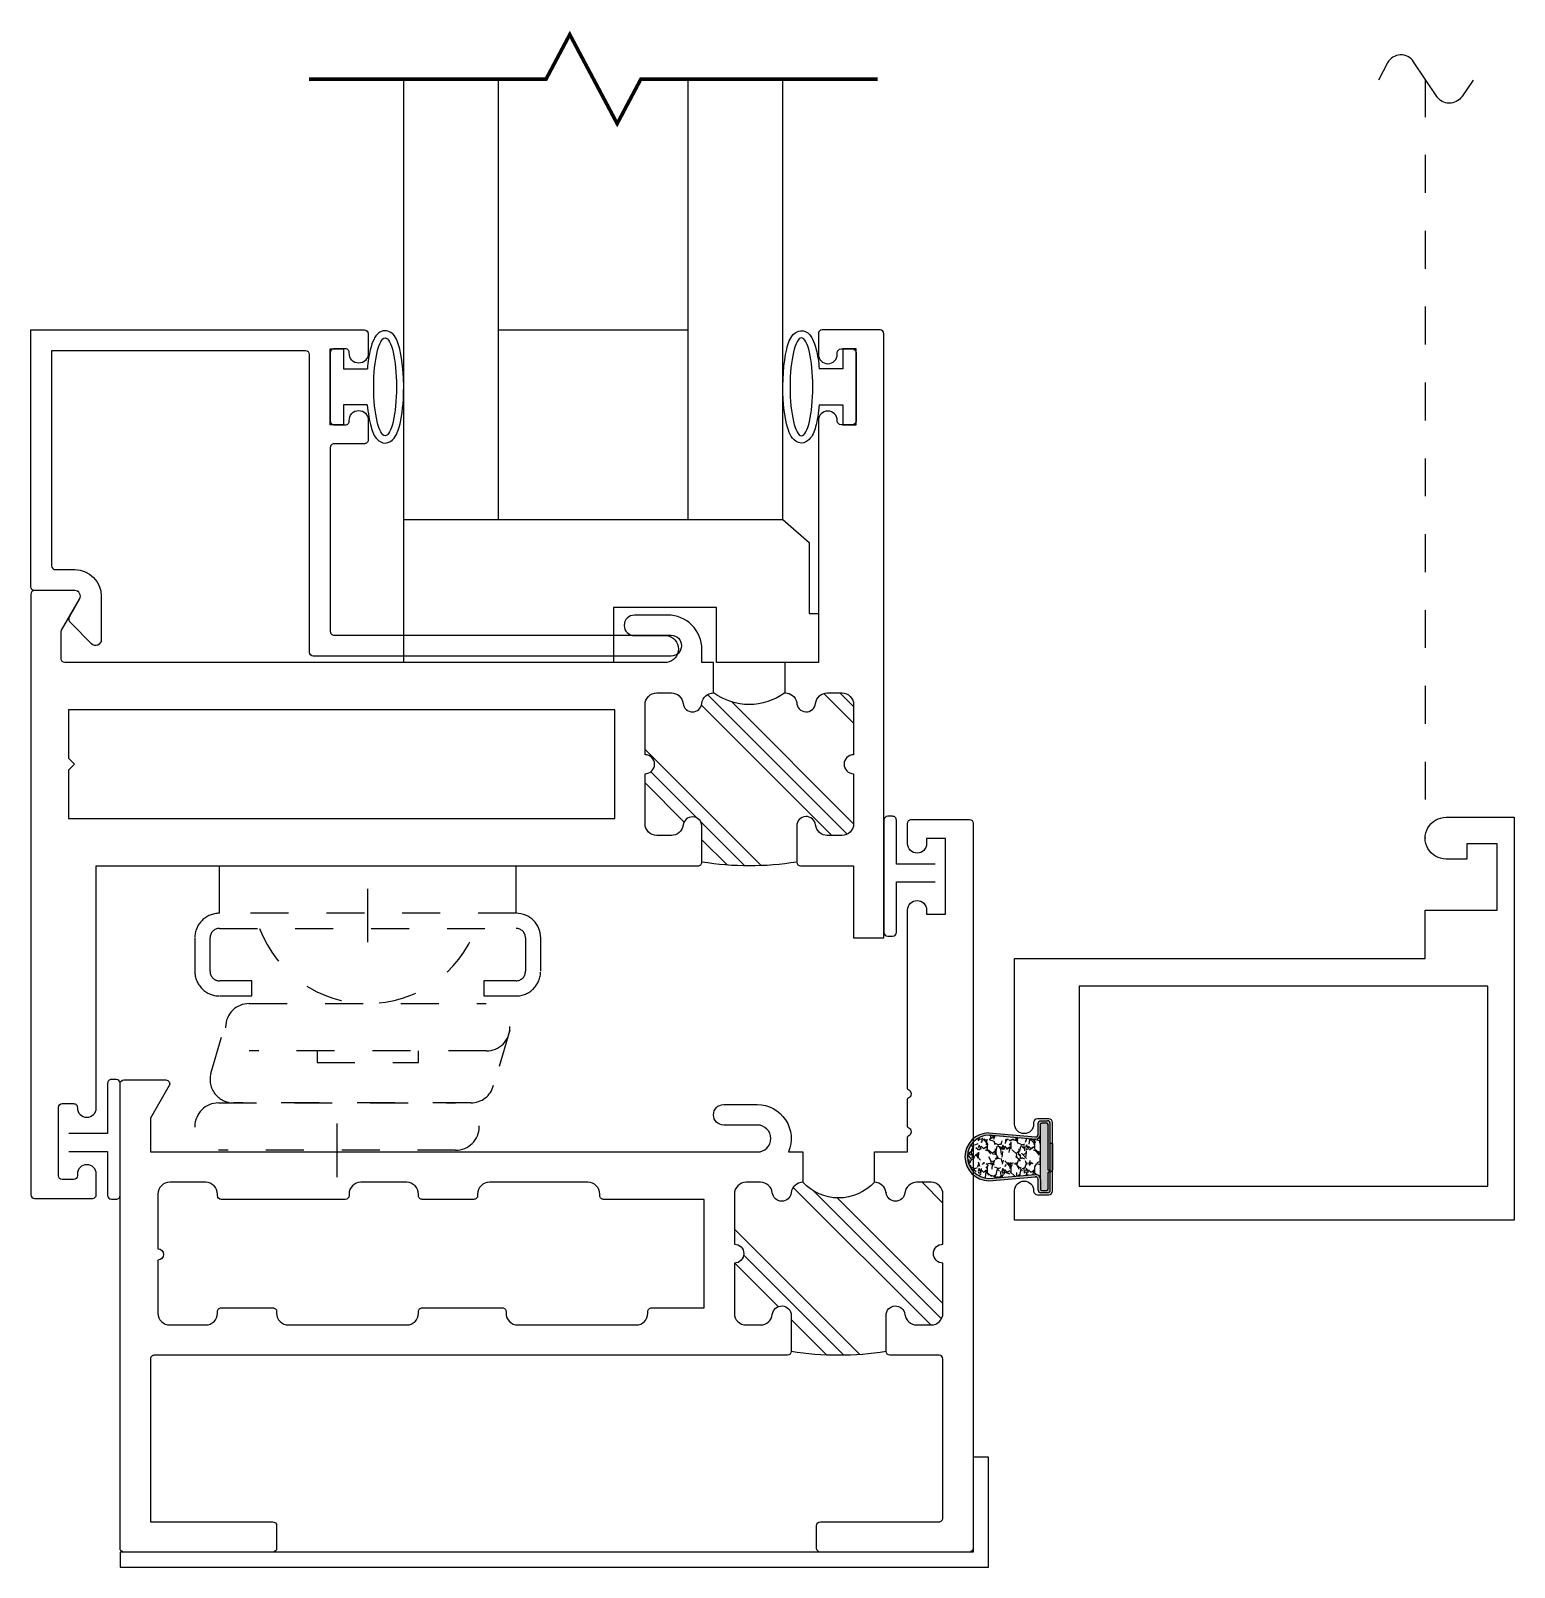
# Model space of a CAD drawing. Extents: x -7.4 to 79.9, y -10.6 to 40.1.
# Drawn here: x 5.923 to 9.836, y 24.564 to 28.615 of the extents above; entities that cross this region are included whole.
import ezdxf

# ---------------------------------------------------------------- set-up
doc = ezdxf.new("R2010")
doc.units = 0
doc.header["$LTSCALE"] = 0.25
doc.header["$MEASUREMENT"] = 0
doc.linetypes.add('HIDDEN', pattern=[0.375, 0.25, -0.125])
doc.layers.get('0').update_dxf_attribs({"linetype": 'CONTINUOUS'})
for name, color, linetype in [('FRAME', 1, 'CONTINUOUS'), ('GLASS', 7, 'CONTINUOUS'), ('HARDWARE', 7, 'CONTINUOUS'), ('MISC', 7, 'CONTINUOUS'), ('SCREEN', 92, 'CONTINUOUS'), ('VENT', 5, 'CONTINUOUS'), ('YK_GLASS_STOP', 5, 'CONTINUOUS')]:
    doc.layers.add(name, color=color, linetype=linetype)

# ---------------------------------------------------------------- blocks, each defined once
blk = doc.blocks.new('05P19-BLOCK-OG')
h = blk.add_hatch()
h.set_pattern_fill('PLAST', angle=45, style=0)
h.set_pattern_definition([(45, (0, 0), (-0.1767766952966369, 0.1767766952966369), []), (45, (-0.02209708691207961, 0.02209708691207961), (-0.1767766952966369, 0.1767766952966369), []), (45, (-0.04419417382415922, 0.04419417382415922), (-0.1767766952966369, 0.1767766952966369), [])])
h.paths.add_polyline_path([(0.006500000000002615, 1.119999999999997, -1), (0.006500000000002615, 1.169999999999998), (0.006499999999999062, 1.301999999999996, 0.4142135623730951), (-0.02449999999999974, 1.333000000000002), (-0.06282235637171851, 1.333000000000002, 0.3831100821435137), (-0.09364390909450426, 1.305321428571432, -0.9477161429389733), (-0.1434999999999995, 1.307999999999996), (-0.1434999999999995, 1.402999999999995, 0.08116490880306991), (-0.3934999999999995, 1.402999999999995), (-0.3935000000000031, 1.307999999999996, -0.9477161429388881), (-0.4433560909054926, 1.305321428571428, 0.383110082143552), (-0.4741776436282805, 1.333000000000002), (-0.5124999999999993, 1.333000000000002, 0.414213562373112), (-0.5435000000000016, 1.301999999999996), (-0.5435000000000016, 1.169999999999998, -1), (-0.5435000000000016, 1.119999999999997), (-0.5435000000000052, 0.9879999999999995, 0.4142135623730697), (-0.5124999999999993, 0.9570000000000007), (-0.4741776436282805, 0.9569999999999972, 0.3831100821435728), (-0.4433560909054714, 0.9846785714285693, -0.898026510133856), (-0.3936439090945107, 0.9846785714285708, 0.009247422742496176), (-0.3934999999999995, 0.9835410560201723, 0.3725428218125842), (-0.3628223563717016, 0.9569999999999972, -0.4362749181193996), (-0.1741776436283076, 0.9569999999999972, 0.3831100821436014), (-0.1433560909054956, 0.9846785714285695, -0.8980265101344621), (-0.0936439090945278, 0.9846785714285708, 0.3831100821435797), (-0.06282235637171851, 0.9570000000000007), (-0.0245000000000033, 0.9570000000000007, 0.414213562373095), (0.006499999999995509, 0.9879999999999995)])
for points in [[(-0.3934999999999995, 0.9835410560201723, -0.009247422742496176), (-0.3936439090945107, 0.9846785714285708, 0.8980265101338284), (-0.4433560909054712, 0.9846785714285708, -0.3831100821435873), (-0.4741776436282805, 0.9569999999999972), (-0.5124999999999993, 0.9570000000000007, -0.4142135623730697), (-0.5435000000000052, 0.9879999999999995), (-0.5435000000000016, 1.119999999999997, 0.9999999999999999), (-0.5435000000000016, 1.169999999999998), (-0.5435000000000016, 1.301999999999996, -0.414213562373112), (-0.5124999999999993, 1.333000000000002), (-0.4741776436282805, 1.333000000000002, -0.383110082143552), (-0.4433560909054926, 1.305321428571428, 0.9477161429388876), (-0.3935000000000031, 1.307999999999996), (-0.3934999999999995, 1.402999999999995, 0.414213562373095), (-0.4035000000000011, 1.413), (-2.073499999999999, 1.413, -0.414213562373147), (-2.083500000000004, 1.423000000000005), (-2.0835, 1.851999999999993), (-1.760500000000017, 1.851999999999993, 0.414213562373095), (-1.750500000000019, 1.861999999999991), (-1.750500000000019, 1.921999999999993, 0.414213562373095), (-1.760500000000017, 1.931999999999992), (-2.1535, 1.931999999999992, 0.414213562373095), (-2.163499999999998, 1.922000000000001), (-2.163499999999999, 0.6969999999999992, 0.414213562373095), (-2.153500000000001, 0.6870000000000012), (-2.042499999999997, 0.6869999999999976, 0.5773502691896818), (-2.033839745962155, 0.7019999999999982), (-2.083500000000001, 0.7880140831103262), (-2.083500000000001, 0.8769999999999989), (-0.4829229117880409, 0.8769999999999989, -0.9999999999999999), (-0.4829229117880409, 0.8060000000000009), (-0.5715738031341093, 0.8060000000000009, 0.9999999999999999), (-0.5715738031341093, 0.7520000000000024), (-0.4834999999999994, 0.7520000000000024, 0.5366750419289156), (-0.4005843802411153, 0.8769999999999953), (-0.3628223563717015, 0.8769999999999988), (-0.3628223563717015, 0.9569999999999972, -0.3831100821435872), (-0.3936439090945107, 0.9846785714285708)], [(-0.1434999999999995, 0.9835410560202007, 0.00924742274226656), (-0.1433560909054983, 0.9846785714285708, -0.383110082143587), (-0.1741776436283076, 0.9569999999999972), (-0.1741776436283076, 0.8769999999999988), (-0.08650000000001157, 0.8769999999999989), (-0.08650000000000446, 0.8378849659528314, 0.3178372451958593), (-0.08316666666667416, 0.8331709207449087, -0.7071067811862941), (-0.08316666666667061, 0.8143147399132538, 0.3178372451957417), (-0.08650000000000801, 0.8096006947053453), (-0.08650000000000801, 0.7378849659528299, 0.3178372451956331), (-0.08316666666667416, 0.7331709207449109, -0.7071067811862941), (-0.08316666666667061, 0.7143147399132559, 0.3178372451959373), (-0.08650000000000801, 0.7096006947053404), (-0.08649999999999736, 0.2389914200298442, 0.9999999999999999), (-0.0365000000000002, 0.2389914200298442), (-0.0365000000000002, 0.25), (0.01350000000000051, 0.25), (0.01350000000000051, 0.04999999999999716), (-0.0365000000000002, 0.05000000000000071), (-0.0365000000000002, 0.0640713322541302, 0.9999999999999999), (-0.08649999999999913, 0.0640713322541302), (-0.08650000000000091, 0.009999999999998016, 0.4142135623731472), (-0.07649999999999935, 0), (0.07649999999999935, 0, 0.414213562373069), (0.08650000000000269, 0.00999999999999801), (0.08650000000000091, 1.922000000000001, 0.414213562373095), (0.07649999999999935, 1.931999999999999), (-0.3164999999999942, 1.931999999999999, 0.414213562372965), (-0.3264999999999958, 1.922000000000001), (-0.3264999999999993, 1.861999999999998, 0.414213562373095), (-0.3164999999999942, 1.852), (-0.003499999999998948, 1.852, -0.414213562373199), (0.006500000000006166, 1.842000000000002), (0.006500000000002615, 1.422999999999998, -0.414213562373095), (-0.003499999999998951, 1.413), (-0.1335000000000015, 1.413, 0.414213562373095), (-0.1434999999999995, 1.402999999999995), (-0.1434999999999995, 1.307999999999996, 0.9477161429388934), (-0.0936439090945047, 1.305321428571428, -0.383110082143551), (-0.06282235637171851, 1.333000000000002), (-0.02449999999999974, 1.333000000000002, -0.414213562373095), (0.006499999999999062, 1.301999999999996), (0.006500000000002615, 1.169999999999998, 0.9999999999999997), (0.006500000000002615, 1.119999999999997), (0.006499999999995509, 0.9879999999999995, -0.414213562373095), (-0.0245000000000033, 0.9570000000000007), (-0.06282235637171851, 0.9570000000000007, -0.3831100821435794), (-0.0936439090945278, 0.9846785714285708, 0.8980265101338356), (-0.1433560909054918, 0.9846785714285708)]]:
    blk.add_lwpolyline(points, format="xyb")
blk.add_lwpolyline([(-1.3765, 0.9879999999999995, -0.414213562373095), (-1.407499999999999, 0.9570000000000007), (-1.528500000000001, 0.9570000000000007, -0.414213562373095), (-1.5595, 0.9879999999999995), (-1.5595, 0.9920000000000009, 0.4142135623730689), (-1.569499999999998, 1.001999999999999), (-1.8965, 1.001999999999999, 0.4142135623731211), (-1.906500000000001, 0.9919999999999973), (-1.906500000000001, 0.9879999999999995, -0.414213562373095), (-1.9375, 0.9570000000000007), (-2.032499999999999, 0.9569999999999972, -0.41421356237312), (-2.063500000000001, 0.9879999999999995), (-2.063500000000001, 1.131999999999998, 0.9999999999999999), (-2.063500000000001, 1.161999999999999), (-2.063499999999999, 1.301999999999996, -0.4142135623730923), (-2.032499999999999, 1.333000000000002), (-1.937500000000002, 1.333000000000002, -0.414213562373095), (-1.906500000000001, 1.301999999999996), (-1.906500000000001, 1.301999999999996), (-1.906500000000003, 1.298000000000005, 0.4142135623730945), (-1.896500000000003, 1.288), (-1.760499999999999, 1.288, 0.4142135623730955), (-1.750499999999999, 1.298000000000005), (-1.750500000000001, 1.301999999999996), (-1.750500000000001, 1.301999999999996, -0.4142135623730959), (-1.7195, 1.333000000000002), (-1.407500000000001, 1.333000000000002, -0.414213562373095), (-1.3765, 1.301999999999996), (-1.3765, 1.301999999999996), (-1.376500000000002, 1.297999999999998, 0.4142135623730976), (-1.366500000000002, 1.288), (-1.155499999999998, 1.288, 0.4142135623730924), (-1.145499999999998, 1.297999999999998), (-1.145499999999997, 1.301999999999996), (-1.145499999999997, 1.301999999999996, -0.414213562373095), (-1.114499999999998, 1.333000000000002), (-0.8024999999999967, 1.333000000000002, -0.4142135623730783), (-0.7714999999999961, 1.301999999999996), (-0.7714999999999979, 1.301999999999996), (-0.7714999999999961, 1.297999999999998, 0.4142135623730955), (-0.7614999999999963, 1.288), (-0.6234999999999999, 1.288), (-0.6234999999999999, 1.001999999999999), (-0.8885000000000005, 1.001999999999999, 0.414213562373069), (-0.8984999999999967, 0.9919999999999973), (-0.8984999999999985, 0.9879999999999995, -0.4142135623731034), (-0.9295000000000009, 0.9570000000000007), (-1.189500000000002, 0.9570000000000007, -0.414213562373095), (-1.220500000000003, 0.9879999999999995), (-1.220500000000001, 0.9919999999999973, 0.4142135623731472), (-1.230499999999999, 1.001999999999999), (-1.366500000000002, 1.001999999999999, 0.414213562373147), (-1.3765, 0.9919999999999973)], format="xyb", close=True)
at = {"color": 7}
for centre, radius, start, end in [((-0.2685000000000384, 0.6380355958714585), 0.7751100177289266, 80.71952999972237, 99.28047000027192), ((-0.2685000000000046, 0.869475561110952), 0.1286749171919361, 42.85912806963021, 137.1408719303697)]:
    blk.add_arc(centre, radius, start, end, dxfattribs=at)
blk = doc.blocks.new('05P11-Z-BAR')
h = blk.add_hatch()
h.set_pattern_fill('PLAST', angle=45, style=0)
h.set_pattern_definition([(45, (-0.3846097068984409, -1.398661897411557e-07), (-0.1767766952966369, 0.1767766952966369), []), (45, (-0.4067067938105207, 0.02209694704589005), (-0.1767766952966369, 0.1767766952966369), []), (45, (-0.4288038807226, 0.04419403395796961), (-0.1767766952966369, 0.1767766952966369), [])])
h.paths.add_polyline_path([(0.006500012155301604, 1.119999860133819, -0.4142135623730743), (-0.01849998784469875, 1.144999860133807, -0.4142135623730742), (0.006500012155301604, 1.169999860133802), (0.006500012155301604, 1.301999860133803, 0.4142135623730952), (-0.02449998784470075, 1.332999860133806), (-0.06282234421639288, 1.332999860133806, 0.3831100821436012), (-0.09364389693920794, 1.305321288705233, -0.9477161429388272), (-0.1434999878446988, 1.307999860133805), (-0.1434999878446988, 1.402999860133806, 0.08732874840429862), (-0.3934999878446988, 1.402999860133806), (-0.3934999878446988, 1.307999860133804, -1), (-0.4434999878446995, 1.307999860133808, 0.3529846201391642), (-0.4733297908957237, 1.332999860133806), (-0.5124999878446985, 1.332999860133806, 0.4142135623730613), (-0.5434999878446973, 1.301999860133804), (-0.5434999878446973, 1.169999860133792, -0.4142135623730532), (-0.5184999878446952, 1.144999860133804, -0.4142135623730535), (-0.5434999878446973, 1.119999860133805), (-0.5434999878446956, 0.9879998601338011, 0.4142135623730853), (-0.5124999878446954, 0.9569998601338012), (-0.4741776314730153, 0.9569998601338008, 0.3831100821436243), (-0.4433560787501896, 0.9846784315623762, -0.8980265101338073), (-0.3936438969391802, 0.9846784315623749, 0.3831100821435955), (-0.3628223442163705, 0.9569998601338012, -0.3255772967541123), (-0.174499987844698, 0.9569998601338008, 0.3636339569096083), (-0.1434999878446988, 0.9819998601337991, -0.9477161429388691), (-0.09364389693920705, 0.9846784315623749, 0.3831100821436257), (-0.06282234421640132, 0.9569998601338012), (-0.02449998784469898, 0.9569998601338012, 0.4142135623730952), (0.006500012155301604, 0.9879998601338018)])
blk.add_line((-0.08650000000003644, 0.8769999999999882), (-0.08650000000003644, 0.8769999999999882))
for points in [[(-2.163499999999992, 2.279999999999987, -0.4142135623730951), (-2.153500000000002, 2.289999999999992), (-2.00050000000001, 2.289999999999992, -0.414213562373095), (-1.990500000000005, 2.279999999999987), (-1.990500000000019, 2.225999999999985, -0.9999999999999999), (-2.040500000000002, 2.225999999999985), (-2.040500000000002, 2.22999999999999, 0.414213562373095), (-2.050500000000007, 2.239999999999995), (-2.080500000000008, 2.239999999999995, 0.414213562373095), (-2.090500000000013, 2.22999999999999), (-2.090500000000013, 2.049999999999983, 0.4142135623730949), (-2.080500000000008, 2.039999999999992), (-2.050500000000007, 2.039999999999992, 0.414213562373095), (-2.040500000000002, 2.049999999999983), (-2.040500000000002, 2.050999999999988, -0.9999999999999999), (-1.990500000000005, 2.050999999999988), (-1.990500000000019, 1.412999999999968), (-0.4034999999999953, 1.412999999999968, -0.414213562373095), (-0.393499999999996, 1.402999999999985), (-0.3935000000012612, 1.306458842872245, -0.8888336095938596), (-0.4431522135836654, 1.305951034930174, 0.3772582045381307), (-0.4738993975682249, 1.33299999999997), (-0.5124999999999962, 1.33299999999997, 0.414213562373095), (-0.5434999999999879, 1.301999999999978), (-0.5435000000000021, 1.169999999999973, -0.9999999999999999), (-0.5435000000000021, 1.119999999999549), (-0.5434999999999879, 0.9879999999999707, 0.414213562373095), (-0.5124999999999962, 0.9569999999999648), (-0.4741776164002478, 0.9569999999999648, 0.3831087811484064), (-0.4433560787501905, 0.9846784315623718, -0.8980265101338769), (-0.3936438969391807, 0.9846784315623744, 0.3831100821435925), (-0.3628223442163709, 0.9569998601338008), (-0.3628223442163634, 0.8769999999999745), (-0.3934999999998494, 0.8769999999999851), (-0.393499999999726, 0.8420000000002545, -0.414213562374017), (-0.4834999999997152, 0.7519999999999811), (-0.571499999999979, 0.7519999999999811, -0.9999999999999999), (-0.571499999999979, 0.8059999999999832), (-0.4859999999997129, 0.8059999999999832, 0.8591549295774696), (-0.4859999999996987, 0.8769999999999776), (-2.073500000000017, 0.8769999999999811, 0.4142135623730951), (-2.083500000000008, 0.866999999999976), (-2.083500000000008, 0.7970333209967748, 0.1316524975873933), (-2.082160254037852, 0.7920333209967794), (-2.03450961894324, 0.7094999999999914, -0.5773534625289464), (-2.047500143700653, 0.6870000000006797), (-2.153500000000002, 0.6869999999999834, -0.414213562373095), (-2.163500000000007, 0.6969999999999885), (-2.163500000000007, 2.280000021861284)], [(-0.02450000000001085, 0.956999999999979, 0.414213562373095), (0.006499999999995065, 0.9879999999999707), (0.006499999999995065, 1.12000000000151, -0.9999999999999997), (0.006499999999995065, 1.169999999999973), (0.006499999999995065, 1.301999999999978, 0.414213562373095), (-0.02450000000001085, 1.332999999999984), (-0.06282235637103684, 1.332999999999984, 0.38311008214375), (-0.09364390909385012, 1.305321428571403, -0.9477161429392208), (-0.1434999999999964, 1.307999999999992), (-0.143499999999996, 1.402999999999984, -0.414213562373095), (-0.1334999999999966, 1.412999999999983), (0.006499999999995509, 1.412999999999997), (0.006499999999995509, 1.602999999999994), (0.0864999999999938, 1.602999999999994), (0.08650000000000801, 0.01000000000000512, -0.414213562373095), (0.0765000000000029, 0), (-0.0765000000000029, 0, -0.414213562373095), (-0.0864999999999938, 0.01000000000000512), (-0.0864999999999938, 0.06399999999999295, -0.9999999999999999), (-0.03650000000001086, 0.06399999999999295), (-0.03650000000001086, 0.06000000000000227, 0.414213562373095), (-0.02650000000000574, 0.04999999999999716), (0.003499999999995396, 0.04999999999999716, 0.414213562373095), (0.01350000000000051, 0.06000000000000227), (0.01350000000000051, 0.2399999999999949, 0.414213562373095), (0.003499999999995396, 0.25), (-0.02650000000000574, 0.25, 0.414213562373095), (-0.03650000000001086, 0.2399999999999949), (-0.03650000000001086, 0.2390000000000043, -0.9999999999999999), (-0.0864999999999938, 0.2390000000000043), (-0.08650000000003644, 0.8769999999999882), (-0.1744999878447051, 0.8769999999999742), (-0.1744999878446976, 0.9569998601338012, 0.3636339569096084), (-0.1434999878446988, 0.9819998601338, -0.9477161429388556), (-0.09364389693920705, 0.9846784315623751, 0.3831100821435591), (-0.06282234421640887, 0.9569998601338017), (-0.02449998784469898, 0.9569998601338014)]]:
    blk.add_lwpolyline(points, format="xyb")
blk.add_lwpolyline([(-2.063499999999998, 1.160499999999971), (-2.063499999999998, 1.287999999999982), (-0.6234999999999999, 1.287999999999968), (-0.6234999999999999, 1.001999999999967), (-2.063499999999998, 1.001999999999981), (-2.063499999999998, 1.129499999999965), (-2.048499999999998, 1.144999999999968)], close=True)
at = {"color": 7}
for centre, radius, start, end in [((-0.2685000000000084, 0.6380355958717443), 0.7751100177289135, 80.71952999972298, 99.28047000039282), ((-0.2686611660305345, 0.8277217441759068), 0.1599348578108211, 53.93185351632605, 126.0681464836738)]:
    blk.add_arc(centre, radius, start, end, dxfattribs=at)
blk = doc.blocks.new('4-BAR_HINGE')
at = {"linetype": 'HIDDEN', "ltscale": 0.75}
for p, q in [((0.400599999999983, -1.054240267752014), (0.312599999999982, -1.054240267752011)), ((0.2475999999999843, -1.119240267752012), (0.2475999999999843, -1.901240267752012)), ((0.2875999999999834, -1.901240267752016), (0.2875999999999834, -1.119240267752019)), ((0.3125999999999856, -1.094240267752021), (0.4005999999999794, -1.094240267752021)), ((0.4255999999999815, -1.119240267752019), (0.4255999999999851, -1.204240267752017)), ((0.4655999999999878, -1.204240267752013), (0.4655999999999842, -1.119240267752016)), ((0.5561197281526482, -1.135744846481067), (0.700893794197583, -1.1784500173728)), ((0.4255999999999851, -1.204240267752017), (0.4655999999999878, -1.204240267752013)), ((0.4856939637455078, -1.822740267752017), (0.4856939637455078, -1.197740267752017)), ((0.6106939637455078, -1.197740267752017), (0.6106939637455078, -1.822740267752017)), ((0.7475999999999843, -1.23853412391556), (0.7475999999999843, -1.864192989564973)), ((0.7475999999999843, -1.903740267752013), (0.7475999999999843, -1.278740267752013)), ((0.8725999999999843, -1.278740267752013), (0.8725999999999843, -1.903740267752013)), ((0.640723439938153, -1.376546750686487), (0.6106939637455078, -1.376546750686487)), ((0.640723439938153, -1.643933784817548), (0.640723439938153, -1.376546750686487)), ((0.6106939637455078, -1.643933784817548), (0.640723439938153, -1.643933784817548)), ((0.4655999999999807, -1.816240267752011), (0.4255999999999851, -1.816240267752011)), ((0.4255999999999851, -1.816240267752011), (0.4255999999999851, -1.901240267752016)), ((0.4655999999999842, -1.901240267752012), (0.4655999999999807, -1.816240267752011)), ((0.6701371524157622, -1.924233811882683), (0.5261870349446731, -1.881237661580759)), ((0.4005999999999865, -1.926240267752018), (0.3125999999999856, -1.926240267752014)), ((0.3125999999999856, -1.966240267752013), (0.4005999999999865, -1.96624026775201))]:
    blk.add_line(p, q, dxfattribs=at)
for p, q in [((0.2475999999999843, -1.119240267752012), (0.1225000000000094, -1.119240267752012)), ((0.2475999999999843, -1.901240267752009), (0.1225000000000094, -1.901240267752009))]:
    blk.add_line(p, q)
at = {"linetype": 'Continuous'}
for p, q in [((0.3241550291959463, -1.510240267752014), (0.1831148004168881, -1.510240267752014)), ((0.9431201143895116, -1.591240267752013), (0.802079885610457, -1.591240267752013))]:
    blk.add_line(p, q, dxfattribs=at)
at = {"linetype": 'HIDDEN', "ltscale": 0.75}
for centre, radius, start, end in [((0.3125999999999856, -1.119240267752012), 0.06500000000000128, 90.00000000000325, 180), ((0.400599999999983, -1.119240267752012), 0.06500000000000128, 359.9999999999968, 90), ((0.3125999999999856, -1.119240267752023), 0.02500000000000213, 90, 179.9999999999919), ((0.4005999999999794, -1.119240267752019), 0.02499999999999858, 0, 90), ((0.5481939637455078, -1.197740267752017), 0.0625, 0, 180), ((0.6855999999999831, -1.23853412391556), 0.06200000000000241, 0, 75.71921055997257), ((0.1811789483949724, -1.510240267752014), 0.3045150153505384, 290.4553410060033, 69.54465899399665), ((0.8100999999999843, -1.278740267752013), 0.0625, 0, 180), ((0.5481939637455078, -1.822740267752017), 0.0625, 180, 0), ((0.312599999999982, -1.901240267752016), 0.06499999999999773, 179.9999999999968, 270.0000000000032), ((0.3125999999999856, -1.901240267752016), 0.02499999999999858, 180, 270), ((0.4005999999999865, -1.901240267752012), 0.06499999999999773, 270, 0), ((0.400599999999983, -1.901240267752019), 0.02500000000000213, 270.0000000000081, 8.142219984546603e-12), ((0.6855999999999867, -1.864192989564973), 0.06199999999999761, 255.5579444636939, 0), ((0.8100999999999843, -1.903740267752013), 0.0625, 180, 0)]:
    blk.add_arc(centre, radius, start, end, dxfattribs=at)
blk = doc.blocks.new('05P09-1in_GLASS_STOP')
for p, q in [((-1.338499999999972, 0.2499999999999649), (-1.373499999999954, 0.2499999999999649)), ((-1.373499999999954, 0.2499999999999649), (-1.373499999999954, 0.04999999999996563)), ((-1.338499999999972, 0.1974999999999594), (-1.338499999999972, 0.2499999999999649)), ((-0.02150000000005881, 0.1974999999999594), (-0.02150000000005881, 0.2499999999999649)), ((-0.02150000000005881, 0.2499999999999649), (0.01349999999992357, 0.2499999999999649)), ((0.01349999999992357, 0.2499999999999649), (0.01349999999992357, 0.04999999999996563)), ((-1.275853779249904, 0.1974999999999593), (-1.338499999999972, 0.1974999999999594)), ((-0.08414622075012657, 0.1974999999999593), (-0.02150000000005881, 0.1974999999999594)), ((-1.338499999999972, 0.04999999999996563), (-1.338499999999972, 0.1024999999999676)), ((-1.338499999999972, 0.1024999999999676), (-1.275826462603502, 0.1024999999999676)), ((-0.02150000000005881, 0.1024999999999676), (-0.08417353739652866, 0.1024999999999676)), ((-0.02150000000005881, 0.04999999999996563), (-0.02150000000005881, 0.1024999999999676)), ((-1.373499999999954, 0.04999999999996563), (-1.338499999999972, 0.04999999999996563)), ((0.01349999999992357, 0.04999999999996563), (-0.02150000000005881, 0.04999999999996563))]:
    blk.add_line(p, q)
blk.add_lwpolyline([(-2.034509618943189, 0.709499999999962, -0.5773502691896282), (-2.047499999999956, 0.6869999999999622), (-2.153499999999957, 0.6869999999999586, 0.414213562373095), (-2.163499999999956, 0.6769999999999589), (-2.163499999999952, -4.074843838788075e-14), (-1.283499999999953, -3.430263807677984e-14, 0.414213562373095), (-1.273499999999953, 0.009999999999965483), (-1.273499999999953, 0.06249999999996569, 0.414213562373095), (-1.298499999999954, 0.08749999999996562, 0.4353107658766602), (-1.323436142935254, 0.06071428571425298, -0.4353107658766482), (-1.333410600109447, 0.04999999999996331), (-1.363499999999954, 0.04999999999996465, -0.414213562373095), (-1.373499999999954, 0.05999999999996444), (-1.373499999999955, 0.2399999999999662, -0.414213562373069), (-1.363499999999955, 0.2499999999999662), (-1.333410600109449, 0.2499999999999673, -0.4353107658766483), (-1.323436142935256, 0.2392857142856776, 0.4353107658766491), (-1.298499999999954, 0.2124999999999652, 0.4142135623730846), (-1.273499999999955, 0.2374999999999657), (-1.273499999999956, 0.289999999999966, 0.414213562373095), (-1.283499999999956, 0.2999999999999657), (-1.363499999999955, 0.2999999999999642, -0.414213562373095), (-1.373499999999955, 0.3099999999999637), (-1.373499999999959, 0.794999999999965, -0.414213562373095), (-1.363499999999959, 0.804999999999965), (-0.4744999999999564, 0.8049999999999712, 0.414213562373095), (-0.4474999999999567, 0.8319999999999715), (-0.4474999999999567, 0.832999999999971, 0.4142135623730854), (-0.4744999999999568, 0.85999999999997), (-1.418499999999959, 0.8599999999999642, 0.414213562373095), (-1.428499999999958, 0.8499999999999642), (-1.428499999999953, 0.06499999999996213, -0.414213562373095), (-1.438499999999952, 0.05499999999996234), (-2.108499999999953, 0.05499999999995939), (-2.108499999999957, 0.6219999999999614, -0.414213562373095), (-2.098499999999957, 0.6319999999999611), (-2.047499999999955, 0.6319999999999616, 0.4142135623730913), (-1.977499999999956, 0.7019999999999622), (-1.977499999999958, 0.8169999999999606, 0.6681786379192891), (-2.003106601717757, 0.827606601717759), (-2.058106601631872, 0.7726066018036458, 0.3394542582338879), (-2.060490380987773, 0.7545000001151775)], format="xyb", close=True)
at = {"extrusion": (0, 0, -1)}
blk.add_ellipse((-1.2289291316869, 0.1499999999999634), major_axis=(0, 0.1291417834930815), ratio=0.2323028162423295, dxfattribs=at)
blk.add_ellipse((-0.1310708683131314, 0.1499999999999634), major_axis=(0, 0.1291417834930815), ratio=0.2323028162423295)
for points in [[(-1.275853779249904, 0.1974999999999593), (-1.273938190545398, 0.2192619323686303), (-1.270684808042259, 0.2391379696675815), (-1.262201438920193, 0.269069332635437), (-1.258215810358613, 0.2801243945857691), (-1.244533896504789, 0.293754654219429), (-1.237386552117176, 0.2980894733957157), (-1.2289291316869, 0.2980894733957157), (-1.218154655521283, 0.2980894733957157), (-1.210180854261304, 0.2915249131501246), (-1.200644199709614, 0.2792864122119093), (-1.19749161864533, 0.272415250409158), (-1.187316895189901, 0.243753269355699), (-1.182787928806263, 0.214756435282374), (-1.178223271315853, 0.1361969476708844), (-1.181539402396775, 0.08512002492507269), (-1.194225220223968, 0.03441686393291407), (-1.198335317857193, 0.0217742830980299), (-1.214405035745801, 0.004813679647900332), (-1.228191195667913, -0.0004377570690987098), (-1.249447038975437, 0.008139219907663503), (-1.254175250128936, 0.01589043658372705), (-1.262309161456975, 0.03183721654204369), (-1.265385380551637, 0.04115887258281616), (-1.271564316548104, 0.06650385090212958), (-1.274182688772433, 0.0838462754853849), (-1.275826462603502, 0.1024999999999675)], [(-0.08414622075012645, 0.1974999999999593), (-0.08606180945463304, 0.2192619323686303), (-0.08931519195777216, 0.2391379696675815), (-0.0977985610798382, 0.269069332635437), (-0.1017841896414173, 0.2801243945857691), (-0.115466103495242, 0.293754654219429), (-0.1226134478828547, 0.2980894733957157), (-0.1310708683131314, 0.2980894733957157), (-0.1418453444787475, 0.2980894733957157), (-0.149819145738727, 0.2915249131501246), (-0.159355800290417, 0.2792864122119093), (-0.1625083813547009, 0.272415250409158), (-0.1726831048101294, 0.243753269355699), (-0.1772120711937677, 0.214756435282374), (-0.1817767286841776, 0.1361969476708844), (-0.1784605976032558, 0.08512002492507269), (-0.1657747797760634, 0.03441686393291407), (-0.1616646821428381, 0.0217742830980299), (-0.1455949642542301, 0.004813679647900332), (-0.1318088043321184, -0.0004377570690987098), (-0.1105529610245942, 0.008139219907663503), (-0.1058247498710952, 0.01589043658372705), (-0.09769083854305549, 0.03183721654204369), (-0.09461461944839367, 0.04115887258281616), (-0.08843568345192698, 0.06650385090212958), (-0.08581731122759839, 0.0838462754853849), (-0.08417353739652866, 0.1024999999999675)]]:
    blk.add_open_spline(points, degree=3, knots=[5.075676406543776, 5.075676406543776, 5.075676406543776, 5.075676406543776, 5.596594853853209, 5.596594853853209, 6.055763188068042, 6.055763188068042, 6.283185307179586, 6.283185307179586, 6.283185307179586, 6.57291362589119, 6.57291362589119, 6.862641944602795, 6.862641944602795, 7.608886423721328, 7.608886423721328, 8.676450748970272, 8.676450748970272, 9.184339566121352, 9.184339566121352, 9.518241711648844, 9.518241711648844, 9.852143857176337, 9.852143857176337, 10.18604600270383, 10.18604600270383, 10.63143584422233, 10.63143584422233, 10.63143584422233, 10.63143584422233])
blk = doc.blocks.new('A$C3E2104E7')
at = {"layer": 'SCREEN'}
blk.add_lwpolyline([(0.02490016478563462, 0.1033195725520102), (0.02510016478564125, 0.1033195725520102, -0.414213562373095), (0.05000016478564362, 0.07841957255200782), (0.05000016478564362, 0.07731957255199973, 0.4142135623730949), (0.06000016478563452, 0.06731957255200882), (0.09000016478560724, 0.06731957255200882, 0.414213562373095), (0.100000164785655, 0.07731957255199973), (0.100000164785655, 0.2573195725520065, 0.414213562373095), (0.09000016478560724, 0.2673195725519975), (0.06000016478563452, 0.2673195725519975, 0.414213562373095), (0.05000016478564362, 0.2573195725520065), (0.05000016478564362, 0.2532195725520126, -0.4142135623730951), (0.02510016478564125, 0.2283195725520102), (0.02490016478563462, 0.2283195725520102, -0.4142135623730949), (1.647856322506414e-07, 0.2532195725520126), (1.647856322506414e-07, 0.6904999818689532), (1.082515027650786, 0.6904999818689532), (1.082515027650786, 0.8174999818689628), (1.272515027650783, 0.8174999818689628), (1.272515027650783, 0.9924999818689457), (1.192515027650785, 0.9924999818689457), (1.192515027650785, 0.9524999818689537), (1.137515027650792, 0.9524999818689821, -1.00000000000013), (1.137515027650792, 1.062499981868967), (1.317515027650785, 1.062499981868967), (1.317515027650785, -1.81310326752282e-08), (1.647856322506414e-07, -1.81310326752282e-08), (1.647856322506414e-07, 0.07841957255200782, -0.414213562373095)], format="xyb", close=True, dxfattribs=at)
blk.add_lwpolyline([(1.247515027650699, 0.08999998186891389), (1.247515027650699, 0.6174999818689173), (0.1700001647855416, 0.6174999818689173), (0.1700001647855416, 0.08999998186888547)], close=True, dxfattribs=at)
blk = doc.blocks.new('Screen Break Line')
at = {"layer": 'SCREEN'}
blk.add_lwpolyline([(0.1267672425076292, -0.002743002690042573), (0.0966503198508839, -0.04638059856228338, -0.5305913477462466), (0.03040808314428389, -0.04578868895731247), (-0.03040808314428389, 0.04578868895731247, 0.5672288515942128), (-0.09899510331010575, 0.0425370605804325), (-0.1232327574923708, -0.002743002690042573)], format="xyb", dxfattribs=at)
blk = doc.blocks.new('*U143')
h = blk.add_hatch(color=7)
h.dxf.hatch_style = 1
h.paths.add_polyline_path([(-0.06244228641652898, 0.1619882729286112), (-0.0520159362549512, 0.03959539549218635, -0.4393819219709624), (-0.05899056916341916, 0.03200000000000003), (-0.08744328750798944, 0.03199999999999958, 0.414213562373092), (-0.09444328750798936, 0.02499999999999958), (-0.09444328750798936, 0.006999999999999534, 0.4142135623730894), (-0.08744328750798935, -3.33066907387547e-16), (-0.04044228750799125, 0), (-0.03444328750798856, -0.0060000000000002), (0.03555771249200922, -0.0060000000000002), (0.03555771249200923, -2.775557561562891e-17), (-0.03444328750798852, 0), (-0.04044228750799118, 0.005999999999999645), (-0.08494328750798986, 0.005999999999999617, -0.4142135623730941), (-0.08844328750798985, 0.00949999999999962), (-0.08844328750798985, 0.02249999999999991, -0.414213562373071), (-0.08494328750798988, 0.02599999999999963), (-0.05899056916341897, 0.02600000000000002, 0.4393819219709506), (-0.04603767947626435, 0.0401057344854886), (-0.05644207855980712, 0.1619858380355864, -1.000618141417038), (0.05755671249201022, 0.160705716355984), (0.05755671249201023, 0.152869), (0.04705771705673792, 0.03901089416962103, 0.414459032046027), (0.06005771249200897, 0.02599999999999977), (0.08605771249200875, 0.02599999999999963, -0.4142135623730931), (0.08955771249200875, 0.02249999999999963), (0.08955771249200878, 0.009499999999999814, -0.4142135623731137), (0.08605771249200878, 0.005999999999999589), (-0.03444328750798853, 0.005999999999999645), (-0.03444328750798853, 0), (0.0885567124920108, -3.33066907387547e-16, 0.4142135623730951), (0.09555671249201081, 0.006999999999999673), (0.09555671249201081, 0.02499999999999974, 0.4142135623730885), (0.0885567124920108, 0.03199999999999958), (0.06005771249200895, 0.03199999999999983, -0.4142135623729288), (0.05305771249200897, 0.0389999999999959), (0.0635577124920091, 0.1620000000000135, 1.000093076325736)])
h = blk.add_hatch()
h.set_pattern_fill('GRAVEL', scale=0.0625)
h.set_pattern_definition([(228.012787504, (-0.01399056916341923, 0.08849999999999991), (-0.5000000000000039, -0.5625000000000002), [0.0084085, -0.8324430029421062]), (184.969740728, (-0.01961556916341944, 0.08224999999999982), (0.7499999999999984, 0.06250000000000219), [0.01442925, -1.428495297576875]), (132.510447078, (-0.03399056916341969, 0.08099999999999985), (0.6250000000000073, -0.6874999999999916), [0.01017425, -1.007252037256231]), (267.273689006, (-0.05836556916341973, 0.06537499999999985), (0.06250000000000151, 1.250000000000001), [0.013139875, -1.300847377601812]), (292.833654178, (-0.0589905691634196, 0.0522499999999998), (-0.3124999999999993, 0.7500000000000018), [0.0128846875, -1.275585820505518]), (357.273689006, (-0.05399056916341971, 0.04037499999999983), (-1.250000000000001, 0.0625000000000016), [0.013139875, -1.300847377601812]), (37.6942404667, (-0.04086556916341966, 0.03974999999999984), (-0.8124999999999999, -0.6249999999999983), [0.0173768125, -1.72030303430725]), (72.2553283749, (-0.02711556916341973, 0.05037499999999973), (0.4375000000000017, 1.375), [0.01640549999999999, -1.624145093550837]), (121.429565615, (-0.02211556916341983, 0.06599999999999973), (-0.5000000000000012, 0.8124999999999992), [0.013184375, -1.305254569358062]), (175.236358309, (-0.0289905691634198, 0.07724999999999971), (0.687499999999999, -0.06250000000000237), [0.015052, -0.7375476611745188]), (222.397437798, (-0.04399056916341948, 0.0784999999999999), (-0.7499999999999977, -0.6874999999999982), [0.0194655, -1.927085937799681]), (138.814074834, (0.003509430836579952, 0.06474999999999975), (-0.4375000000000021, 0.375), [0.006643812499999998, -0.6577403007959185]), (171.46923439, (-0.001490569163419941, 0.06912499999999977), (0.8124999999999999, -0.1249999999999997), [0.0126398125, -1.251344463509813]), (225, (-0.01399056916341923, 0.07099999999999984), (-6.938893903907228e-18, -0.06249999999999581), [0.0088388125, -0.07954953514831875]), (203.198590514, (-0.01836556916341969, 0.0784999999999999), (0.3124999999999993, 0.1249999999999985), [0.004759875, -0.4712259441164938]), (291.801409486, (-0.02274056916341927, 0.07662499999999983), (-0.06249999999998024, 0.1875000000000064), [0.0067314375, -0.3298413629459063]), (30.96375653209999, (-0.02024056916341976, 0.07037499999999974), (0.1875000000000033, 0.1249999999999987), [0.0109330625, -0.3535014309278312]), (161.565051177, (-0.01086556916341941, 0.07599999999999973), (0.1250000000000007, -0.06249999999999854), [0.007905687499999998, -0.1897366662605249]), (16.389540334, (-0.0589905691634196, 0.07662499999999983), (0.6249999999999979, 0.1875000000000027), [0.011075, -1.096427821666837]), (70.3461759419, (-0.0483655691634195, 0.07974999999999988), (-0.2500000000000763, -0.6875000000002123), [0.0092913125, -0.9198379842074375]), (293.198590514, (-0.01086556916341941, 0.08849999999999991), (-0.1249999999999982, 0.3124999999999994), [0.0095196875, -0.4664661316164938]), (343.610459666, (-0.007115569163419266, 0.07974999999999988), (-0.6249999999999979, 0.1875000000000027), [0.011075, -1.096427821666812]), (339.44395478, (-0.0589905691634196, 0.03787499999999977), (-0.3125000000000023, 0.1250000000000015), [0.01068, -0.5233202340823435]), (294.775140569, (-0.04899056916341982, 0.03412499999999985), (-0.3125000000000003, 0.6875000000000001), [0.008948625, -0.88591519145475]), (66.8014094864, (-0.01024056916341998, 0.0259999999999998), (0.1249999999999988, 0.3124999999999981), [0.0095196875, -0.4664661316164938]), (17.3540246363, (-0.006490569163419835, 0.03474999999999984), (-0.8124999999999986, -0.2499999999999977), [0.0104769375, -1.03721397589]), (69.44395478040002, (-0.04086556916341966, 0.0259999999999998), (-0.1250000000000004, -0.3124999999999972), [0.005339999999999998, -0.5286602340823435]), (101.309932474, (-0.01399056916341923, 0.0259999999999998), (-0.06249999999999774, 0.2500000000000008), [0.003186875, -0.31550184459955]), (165.963756532, (-0.01461556916341955, 0.02912499999999985), (0.1874999999999974, -0.06250000000000008), [0.0128846875, -0.2448094141011063]), (186.009005957, (-0.02711556916341973, 0.03224999999999978), (0.6250000000000029, 0.06249999999999895), [0.011940625, -1.182120198408925]), (303.690067526, (-0.02024056916341976, 0.06474999999999975), (-0.0624999999999992, 0.1249999999999991), [0.009013874999999996, -0.2163330797165]), (353.157226587, (-0.01524056916341987, 0.05724999999999991), (1.062500000000001, -0.1250000000000033), [0.015737125, -1.557972664001769]), (60.9453959009, (0.0003844308365801297, 0.05537499999999984), (-0.2499999999999985, -0.4374999999999986), [0.006434749999999999, -0.6370421338116875]), (90, (0.003509430836579952, 0.06099999999999983), (-0.06249999999999999, 0.0625), [0.00375, -0.05875]), (120.256437164, (-0.02836556916341948, 0.03412499999999985), (0.2500000000000006, -0.4375000000000005), [0.00868275, -0.8595949993406126]), (48.01278750420001, (-0.03274056916341994, 0.0416249999999998), (0.5, 0.5624999999999984), [0.016817, -0.8240345029421061]), (0, (-0.02149056916341952, 0.05412499999999987), (0.0625, 0.0625), [0.01625, -0.04625]), (325.3048464690001, (-0.005240569163419195, 0.05412499999999987), (0.6250000000000087, -0.4374999999999891), [0.009882124999999997, -0.9783296438026248]), (254.054604099, (0.00288443083658052, 0.04849999999999988), (-0.06250000000000236, -0.2500000000000003), [0.009100125, -0.4459067430800313]), (207.645975364, (0.0003844308365801297, 0.03974999999999984), (-1.187499999999997, -0.625000000000003), [0.0148165625, -1.466842136391212]), (175.42607874, (-0.01274056916341948, 0.03287499999999977), (-0.8124999999999971, 0.06250000000000008), [0.0156749375, -1.551817087998056])])
h.paths.add_polyline_path([(-0.04603767947626435, 0.0401057344854886, -0.439381921970955), (-0.05899056916341917, 0.02600000000000004), (0.06005771249200896, 0.02599999999999981, -0.4144590320460285), (0.04705771705673792, 0.03901089416962114), (0.05755671249201022, 0.152869), (0.05755671249201022, 0.1620562836440117, 1.088327733891048), (-0.05551481832240441, 0.151123646683152)])
h = blk.add_hatch(color=7)
h.dxf.hatch_style = 1
h.paths.add_polyline_path([(0.08605771249200878, 0.00599999999999962, 0.4142135623730953), (0.08955771249200878, 0.009499999999999622), (0.08955771249200878, 0.02249999999999944, 0.4142135623731117), (0.08605771249200878, 0.02599999999999963), (-0.05894328750799005, 0.02599999999999991), (-0.08494328750798985, 0.02599999999999963, 0.4142135623730956), (-0.08844328750798985, 0.02249999999999963), (-0.08844328750798985, 0.009499999999999339, 0.4142135623730704), (-0.08494328750798986, 0.00599999999999962), (-0.04044228750799117, 0.005999999999999673), (-0.03444328750798853, 0), (-0.03444328750798853, 0.005999999999999671)])
for p, q in [((-0.062443287507989, 0.162), (-0.0519432875079886, 0.03899999999999981)), ((-0.05644328750798877, 0.162), (-0.04603767947626469, 0.04010573448548871)), ((0.05755671249201022, 0.152869), (0.04705671249200982, 0.03899999999999981)), ((0.06355771249200792, 0.162), (0.0530577124920093, 0.03899999999999981)), ((0.05755671249201022, 0.1607619999999993), (0.05755671249201022, 0.152869)), ((-0.09444328750798903, 0.006999999999999673), (-0.09444328750798903, 0.02499999999999958)), ((-0.0884432875079888, 0.02249999999999963), (-0.0884432875079888, 0.00949999999999962)), ((-0.08744328750798935, 0.0319999999999997), (-0.05894328750799005, 0.0319999999999997)), ((-0.08744328750798935, 0), (-0.04044228750799128, 0)), ((-0.05899056916341916, 0.02600000000000002), (-0.08494328750798985, 0.02599999999999991)), ((-0.08494328750798985, 0.005999999999999783), (-0.04044228750799128, 0.005999999999999672)), ((-0.05894328750799005, 0.02599999999999991), (0.08605771249200878, 0.02599999999999991)), ((-0.03444328750798853, 0), (-0.04044228750799128, 0.005999999999999783)), ((-0.03444328750798853, -0.006000000000000227), (-0.04044228750799128, 0)), ((-0.03444328750798853, 0.005999999999999672), (0.08605771249200878, 0.005999999999999783)), ((-0.03444328750798853, 0), (-0.03444328750798853, 0.005999999999999783)), ((-0.03444328750798853, 0), (0.0885567124920108, 0)), ((0.03555771249200923, -0.006000000000000227), (0.03555771249200923, 0)), ((0.06005771249200897, 0.0319999999999997), (0.0885567124920108, 0.0319999999999997)), ((0.0895577124920095, 0.00949999999999962), (0.0895577124920095, 0.02249999999999963)), ((0.09555671249201048, 0.02499999999999958), (0.09555671249201048, 0.006999999999999673)), ((0.03555771249200923, -0.006000000000000227), (-0.03444328750798853, -0.006000000000000227))]:
    blk.add_line(p, q)
for centre, radius, start, end in [((0.0005577124920090881, 0.162), 0.063, 0, 180), ((0.0005577124920090881, 0.1613809999999997), 0.057003, 359.37793, 179.377914), ((-0.08744328750798935, 0.02499999999999958), 0.007, 90.00000000000001, 180.000015), ((-0.08744328750798935, 0.006999999999999673), 0.007, 180, 270), ((-0.08494328750798985, 0.02249999999999963), 0.0035, 90.00000000000001, 179.999985), ((-0.08494328750798985, 0.00949999999999962), 0.0035, 180, 270), ((-0.05899056916341916, 0.03900000000000003), 0.013, 270, 4.879273783006067), ((-0.05899056916341916, 0.03900000000000003), 0.007000000000000001, 270, 4.879273783006067), ((0.06005771249200897, 0.03899999999999981), 0.013, 180, 270), ((0.06005771249200897, 0.03899999999999981), 0.007, 180, 270.000061), ((0.08605771249200878, 0.00949999999999962), 0.0035, 270, 0), ((0.0885567124920108, 0.006999999999999673), 0.007, 270, 0)]:
    blk.add_arc(centre, radius, start, end)
at = {"extrusion": (0, 0, -1)}
for centre, radius, end in [((-0.08605771249200878, 0.02249999999999963), 0.0035, 180.000015), ((-0.0885567124920108, 0.02499999999999958), 0.007, 179.999985)]:
    blk.add_arc(centre, radius, 90.00000000000001, end, dxfattribs=at)

msp = doc.modelspace()

# ---------------------------------------------------------------- linework, layer by layer
at = {"layer": 'GLASS'}
for p, q in [((6.90684077479608, 27.32614529289208), (6.90684077479608, 28.48762544108082)), ((7.15684077479608, 27.32614529289208), (7.15684077479608, 28.48762544108083)), ((7.65684077479608, 27.32614529289205), (7.65684077479608, 28.48762544108083)), ((7.90684077479608, 27.32614529289205), (7.90684077479608, 28.48762544108083)), ((7.15684077479608, 27.82614529289205), (7.65684077479608, 27.82614529289205)), ((6.90684077479608, 27.32614529289205), (7.90684077479608, 27.32614529289205))]:
    msp.add_line(p, q, dxfattribs=at)
at = {"layer": 'GLASS', "const_width": 0.009398496239999998}
msp.add_lwpolyline([(6.65684077479608, 28.48762543092328), (7.282328836935477, 28.48762544108082), (7.344834805865787, 28.60510664408083), (7.469846743726407, 28.37014423808084), (7.532352712656717, 28.48762544108082), (8.15684077479608, 28.48762544108082)], dxfattribs=at)
at = {"layer": 'MISC', "linetype": 'Continuous'}
msp.add_lwpolyline([(8.000340774796143, 26.94914529289199), (7.731913170439896, 26.94914529289199), (7.731913170439896, 27.09471152095418), (7.459732903839779, 27.09471152095418), (7.459732903839779, 26.9491452928921), (6.90684077479608, 26.9491452928921), (6.90684077479608, 27.32614529289205), (7.90684077479608, 27.32614529289205), (7.976340774796142, 27.26607082269638), (7.976340774796142, 27.07822547535668), (8.000340774796143, 27.07822547535668)], dxfattribs=at)
for points in [[(8.30797831241095, 26.41764529289198), (8.206080160742358, 26.41764529289198), (8.206080160742358, 26.53371799065184, 0.414213562373095), (8.196080160742353, 26.54371799065185), (8.183340774796134, 26.54371799065184, 0.4142135623730969), (8.173340774796143, 26.53371799065184), (8.173340774796143, 26.23775806328916, 0.4142135623730934), (8.183340774796134, 26.22775806328915)], [(8.183340774796134, 26.22775806328915), (8.196080160742353, 26.22775806328917, 0.4142135623730948), (8.206080160742358, 26.23775806328916), (8.206080160742358, 26.37064529289198), (8.30797831241095, 26.37064529289198)], [(6.14884077479614, 25.85003497155377), (6.136101388849921, 25.85003497155376, 0.4142135623730948), (6.126101388849916, 25.84003497155377), (6.126101388849916, 25.70714774195092), (6.024203237181338, 25.70714774195092)], [(6.024203237181338, 25.66014774195093), (6.126101388849916, 25.66014774195093), (6.126101388849916, 25.54407504419108, 0.414213562373095), (6.136101388849921, 25.53407504419107), (6.14884077479614, 25.53407504419109, 0.4142135623730969), (6.158840774796131, 25.54407504419108), (6.158840774796131, 25.84003497155377, 0.4142135623730934), (6.14884077479614, 25.85003497155377)]]:
    msp.add_lwpolyline(points, format="xyb", dxfattribs=at)
at = {"layer": 'MISC'}
msp.add_lwpolyline([(6.158840774796145, 24.60364529289192), (6.158840774796145, 24.56364529289192), (8.448840774796146, 24.563645292892), (8.448840774796144, 24.853645292892), (8.408840774796145, 24.853645292892), (8.408840774796145, 24.603645292892)], close=True, dxfattribs=at)
at = {"layer": 'SCREEN', "linetype": 'HIDDEN'}
msp.add_line((9.600534053136219, 28.48762544108082), (9.60053405313622, 26.48614529289199), dxfattribs=at)

# ---------------------------------------------------------------- block references
at = {"rotation": 90}
msp.add_blockref('*U143', (8.612019190271083, 25.64540767108301), dxfattribs=at)
at = {"layer": 'FRAME', "xscale": -1, "rotation": 180}
msp.add_blockref('05P19-BLOCK-OG', (8.322340774796144, 26.53564529289199), dxfattribs=at)
at = {"layer": 'HARDWARE', "rotation": 270}
msp.add_blockref('4-BAR_HINGE', (8.322340774796144, 26.53564529289199), dxfattribs=at)
at = {"layer": 'SCREEN'}
for name, p in [('Screen Break Line', (9.600534053136219, 28.48762544108082)), ('A$C3E2104E7', (8.518019025485428, 25.47864531102302))]:
    msp.add_blockref(name, p, dxfattribs=at)
at = {"layer": 'VENT', "xscale": -1, "rotation": 180}
msp.add_blockref('05P11-Z-BAR', (8.086840774796144, 27.82614529289198), dxfattribs=at)
at = {"layer": 'YK_GLASS_STOP', "xscale": -1, "rotation": 180}
msp.add_blockref('05P09-1in_GLASS_STOP', (8.086840774796151, 27.82614529289198), dxfattribs=at)

doc.saveas('drawing.dxf')
